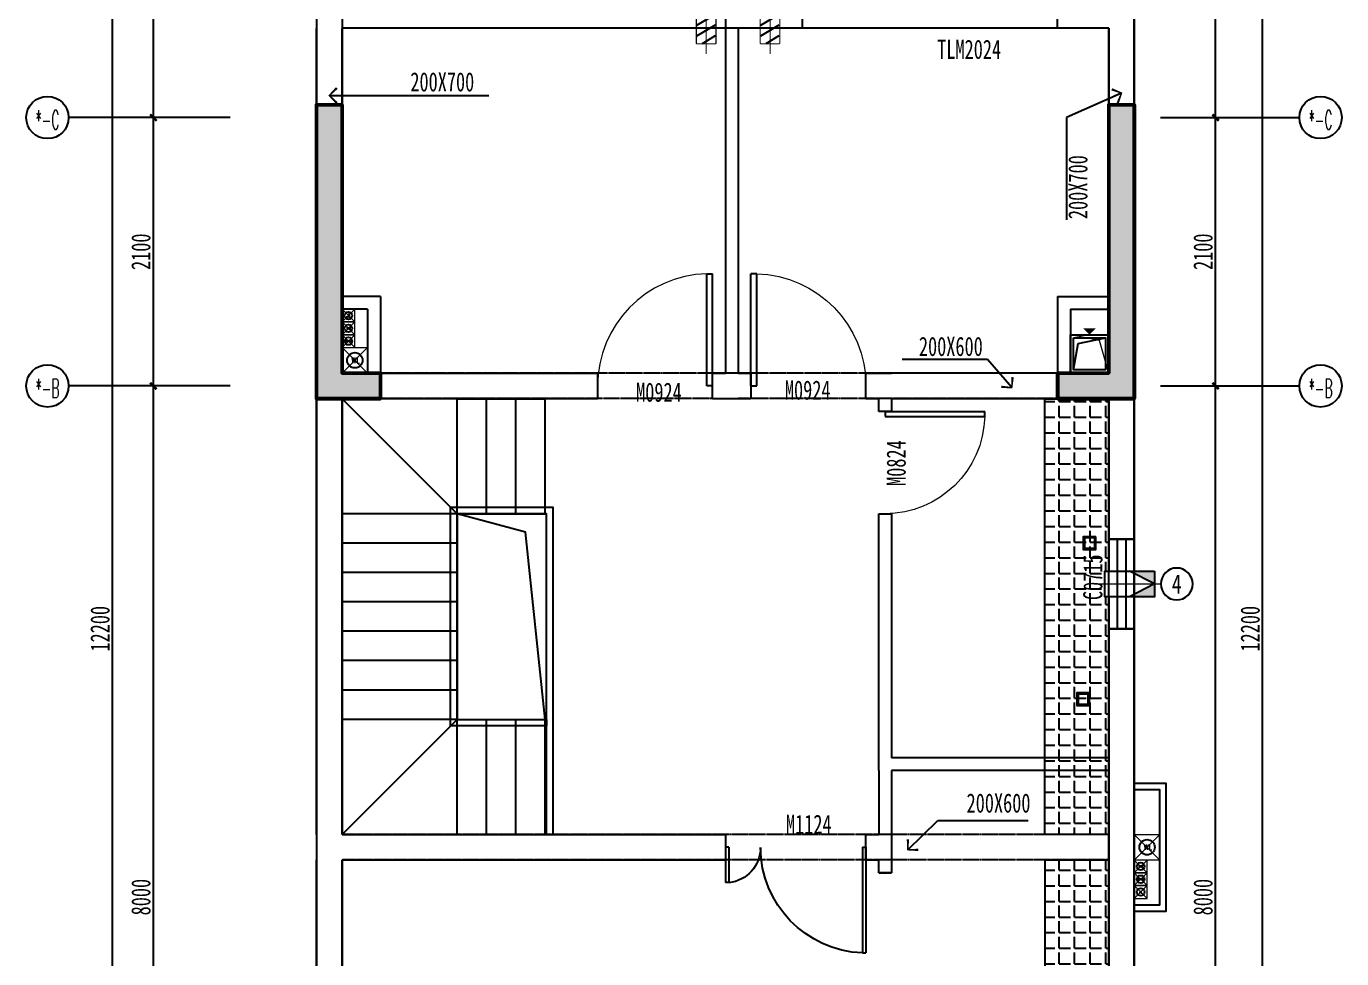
# Model space of a CAD drawing. Extents: x -255202 to 66368, y -6372500 to 603.
# Drawn here: x -130414 to -120119, y -3261172 to -3253877 of the extents above; entities that cross this region are included whole.
import ezdxf
from ezdxf.enums import TextEntityAlignment as Align

# ---------------------------------------------------------------- set-up
doc = ezdxf.new("R2010")
doc.units = 0
doc.header["$LTSCALE"] = 10
doc.header["$MEASUREMENT"] = 0
doc.linetypes.add('CONTINOUS', pattern=[0])
doc.linetypes.add('DASH', pattern=[0.35, 0.25, -0.1])
for name, color, linetype, lineweight in [('4-L四联排墙柱-0.050~屋面sc$0$G1-Hatch_T-WALL', 253, 'Continuous', 13), ('5-L8五联排-墙柱-6.000~-0.050sc$0$G2-Wall', 61, 'Continuous', 50), ('6-L13六联排模板图屋面$0$G2-楼板开洞baojian', 201, 'Continuous', 18), ('改L~2D$0$GPS-辅助', 252, 'Continuous', 18)]:
    doc.layers.add(name, color=color, linetype=linetype, lineweight=lineweight)
for name, color, linetype in [('A-DIM（轴号轴线尺寸）', 3, 'Continuous'), ('A-HACH（图案填充）', 8, 'Continuous'), ('A-WALL-stru（结构墙柱）', 10, 'Continuous'), ('A-建筑墙体', 255, 'Continuous'), ('AXIS_TEXT', 7, 'Continuous'), ('DIM【标注】', 149, 'Continuous'), ('G-BEAM', 4, 'DASH'), ('G-BEAM_CON', 4, 'Continuous'), ('G-WALL', 50, 'Continuous'), ('G-WALL_HATCH', 33, 'Continuous'), ('J-地漏', 67, 'Continuous'), ('W-文字', 67, 'Continuous'), ('改L~2D$0$0-百叶', 2, 'Continuous'), ('改L~2D$0$__0', 7, 'Continuous'), ('改L~2D$0$A-EQU-kitch（厨卫设备洁具）', 56, 'Continuous'), ('改L~2D$0$A-EQU-water(水留洞及注释)', 140, 'Continuous'), ('改L~2D$0$A-HDRL（栏杆构件）', 152, 'Continuous'), ('改L~2D$0$A-LIFT-strs（楼电梯）', 2, 'Continuous'), ('改L~2D$0$A-LINE-sec（面层剖线）', 15, 'Continuous'), ('改L~2D$0$A-WIND（门窗）', 2, 'Continuous'), ('改L~2D$0$CK-卫生间排气穿孔', 53, 'Continuous'), ('改L~2D$0$CK-空调穿孔', 53, 'Continuous'), ('改L~2D$0$CK-穿孔编号', 3, 'Continuous'), ('改L~2D$0$J-结构降板', 250, 'Continuous')]:
    doc.layers.add(name, color=color, linetype=linetype)
doc.layers.add('改L~2D$0$-GPS-辅助', color=252, linetype='Continuous', lineweight=18, plot=False)
doc.styles.add('_TCH_AXIS', font='COMPLEX', dxfattribs={"bigfont": 'GBCBIG'})
doc.styles.add('arch', font='romans.shx', dxfattribs={"width": 0.75})
doc.styles.add('COMPLEX', font='COMPLEX')
doc.styles.add('改L~2D$0$_TCH_DIM', font='SIMPLEX', dxfattribs={"bigfont": 'GBCBIG'})
doc.styles.add('改L~2D$0$L~1D$0$黑体', font='simhei.ttf')
doc.styles.add('样式222', font='', dxfattribs={"width": 0.7})
doc.styles.add('细黑体', font='', dxfattribs={"width": 0.7})
doc.styles.get('样式222').set_extended_font_data('STXihei')
doc.styles.get('细黑体').set_extended_font_data('STXihei')
doc.dimstyles.new('DK-50', dxfattribs={"dimscale": 50, "dimtxt": 3, "dimasz": 1, "dimexe": 0.4, "dimexo": 0.4, "dimgap": 0.4, "dimtad": 1, "dimtoh": 1, "dimdec": 0, "dimrnd": 5, "dimdsep": 46, "dimtxsty": '样式222', "dimblk": 'ARCHTICK', "dimcen": 3, "dimdle": 0.4, "dimclrd": 149, "dimclre": 149, "dimclrt": 149, "dimadec": 0, "dimazin": 0, "dimtfac": 1, "dimtdec": 0, "dimtix": 1, "dimtmove": 2, "dimatfit": 3, "dimldrblk": 'ARCHTICK', "dimfxl": 3, "dimfxlon": 1, "dimtvp": 1, "dimtolj": 1, "dimtzin": 0, "dimarcsym": 0})
doc.dimstyles.new('TC-DIM', dxfattribs={"dimscale": 0, "dimtxt": 2.5, "dimasz": 1.2, "dimexe": 1.2, "dimexo": 0, "dimgap": 0.5, "dimtad": 1, "dimdec": 0, "dimlfac": -1, "dimzin": 9, "dimdsep": 46, "dimtxsty": 'arch', "dimblk1": 'ARCHTICK', "dimblk2": 'ARCHTICK', "dimsah": 1, "dimcen": 2, "dimdle": 1.2, "dimclrd": 67, "dimclre": 67, "dimclrt": 67, "dimadec": 0, "dimazin": 0, "dimtfac": 1, "dimtdec": 0, "dimtmove": 0, "dimatfit": 3, "dimldrblk": 'ARCHTICK', "dimfxl": 8, "dimtolj": 1, "dimtzin": 0, "dimarcsym": 0})
pattern_1 = [(0, (-121842.57, -3256690.26), (0, 122.2375), [88.9, -33.3375]), (90, (-121842.57, -3256690.26), (-122.2375, 7e-15), [88.9, -33.3375])]

# ---------------------------------------------------------------- blocks, each defined once
blk = doc.blocks.new('改L~2D$0$A$C44195413')
at = {"layer": '改L~2D$0$A-EQU-kitch（厨卫设备洁具）'}
blk.add_lwpolyline([(-300, 0), (0, 0), (0, -300), (-300, -300)], close=True, dxfattribs=at)
at = {"layer": '改L~2D$0$A-EQU-kitch（厨卫设备洁具）', "color": 250}
blk.add_lwpolyline([(-150, 0, 0, 100, 0), (-150, 50, 100, 100, 0)], format="xyseb", dxfattribs=at)
at = {"layer": '改L~2D$0$A-EQU-kitch（厨卫设备洁具）', "ltscale": 0.3}
blk.add_lwpolyline([(-275, -25), (-25, -25), (-25, -275), (-275, -275)], close=True, dxfattribs=at)
blk.add_lwpolyline([(-275, -275), (-238, -69.5), (-25, -25)], dxfattribs=at)
blk = doc.blocks.new('改L~2D$0$$DorLib2D$00000001')
for p, q in [((0.45, 0.975), (0.5, 0.975)), ((0.45, 0), (0.45, 0.975)), ((0.5, 0), (0.5, 0.975)), ((0.5, 0), (0.45, 0))]:
    blk.add_line(p, q)
at = {"lineweight": 13}
blk.add_arc((0.475, 0), 0.975, 91.4693, 180, dxfattribs=at)
blk = doc.blocks.new('改L~2D$0$$WINLIB2D$00000001')
at = {"color": 0}
for points in [[(-0.5, 0.5), (-0.5, -0.5)], [(-0.5, 0.5), (0.5, 0.5)], [(0.5, -0.5), (0.5, 0.5)], [(0.5, 0.167), (-0.5, 0.167)], [(0.5, -0.167), (-0.5, -0.167)], [(-0.5, -0.5), (0.5, -0.5)]]:
    blk.add_lwpolyline(points, dxfattribs=at)
blk = doc.blocks.new('改L~2D$0$$DorLib2D$00000225')
at = {"color": 0}
for p, q in [((0.475, -0.0014), (0.475, 0.7521)), ((0.475, 0.7521), (0.5, 0.7521)), ((0.5, -0.0014), (0.5, 0.7521)), ((-0.5, 0), (-0.5, 0.252)), ((-0.475, 0.252), (-0.5, 0.252)), ((-0.475, 0), (-0.475, 0.252)), ((-0.475, 0), (-0.5, 0)), ((0.475, -0.0014), (0.5, -0.0014))]:
    blk.add_line(p, q, dxfattribs=at)
for centre, radius, start, end in [((0.5046, -0.0019), 0.7546, 92.24927, 179.72377), ((-0.5008, 0.0026), 0.2508, 359.78987, 84.09744)]:
    blk.add_arc(centre, radius, start, end, dxfattribs=at)
blk = doc.blocks.new('改L~2D$0$A$C7B844A91')
blk.add_wipeout([(-266.9, 56.4), (-266.9, -56.4), (-46.9, -56.4), (-46.9, 56.4)]).dxf.layer = '改L~2D$0$CK-卫生间排气穿孔'
at = {"layer": '改L~2D$0$CK-卫生间排气穿孔', "linetype": 'ByBlock'}
h = blk.add_hatch(color=256, dxfattribs=at)
h.paths.add_polyline_path([(-156.9, 56.4), (-266.9, 56.4), (-266.9, 0)])
h.paths.add_polyline_path([(-266.9, 0), (-266.9, -56.4), (-156.9, -56.4)])
for q in [(-156.9, 56.4), (-156.9, -56.4)]:
    blk.add_line((-266.9, 0), q, dxfattribs=at)
at = {"layer": '改L~2D$0$CK-卫生间排气穿孔', "const_width": 5}
blk.add_lwpolyline([(-294.1, 0), (0, 0)], dxfattribs=at)
at = {"layer": '改L~2D$0$CK-卫生间排气穿孔'}
blk.add_lwpolyline([(-266.9, 56.4), (-266.9, -56.4), (-46.9, -56.4), (-46.9, 56.4)], close=True, dxfattribs=at)
blk = doc.blocks.new('改L~2D$0$A$C2C63503A')
at = {"layer": '改L~2D$0$CK-卫生间排气穿孔', "linetype": 'ByBlock'}
blk.add_circle((0, 647), 125, dxfattribs=at)
at = {"layer": '改L~2D$0$CK-卫生间排气穿孔', "xscale": 1.773664375054063, "yscale": 1.773664375054063, "zscale": 1.773664375054063, "rotation": 270}
blk.add_blockref('改L~2D$0$A$C7B844A91', (0, 0), dxfattribs=at)
at = {"layer": '改L~2D$0$CK-穿孔编号', "color": 1, "style": '改L~2D$0$L~1D$0$黑体', "width": 0.75}
blk.add_attdef('X', text='', height=150, dxfattribs=at).set_placement((0, 647), align=Align.MIDDLE)
blk = doc.blocks.new('改L~2D$0$A$C1D2C4AAC1')
at = {"layer": '改L~2D$0$CK-空调穿孔'}
blk.add_lwpolyline([(22.3, -11.7), (22.3, 68.3), (242.3, 68.3), (242.3, -11.7)], close=True, dxfattribs=at)
blk.add_wipeout([(22.3, -11.7), (22.3, 68.3), (242.3, 68.3), (242.3, -11.7)]).dxf.layer = '改L~2D$0$CK-空调穿孔'
at = {"layer": '改L~2D$0$CK-空调穿孔', "const_width": 5}
blk.add_lwpolyline([(-4.9, 28.8), (289.2, 28.8)], dxfattribs=at)
blk = doc.blocks.new('改L~2D$0$主卧室孔洞')
at = {"layer": '改L~2D$0$CK-空调穿孔', "xscale": -1, "rotation": 180}
blk.add_blockref('改L~2D$0$A$C1D2C4AAC1', (270.8, -8599.9), dxfattribs=at)
at = {"layer": '改L~2D$0$CK-空调穿孔'}
for p, q in [((341, -8588.2), (293.1, -8668.2)), ((387.6, -8588.2), (339.7, -8668.2)), ((434.2, -8588.2), (386.3, -8668.2)), ((480.8, -8588.2), (432.9, -8668.2)), ((513.1, -8612.2), (479.6, -8668.2))]:
    blk.add_line(p, q, dxfattribs=at)
blk = doc.blocks.new('改L~2D$0$A$C70BD4A89')
at = {"layer": '改L~2D$0$CK-空调穿孔', "color": 3}
blk.add_circle((656, 0), 125, dxfattribs=at)
at = {"layer": '改L~2D$0$CK-穿孔编号', "color": 1, "style": '改L~2D$0$L~1D$0$黑体', "width": 0.75}
blk.add_attdef('X', text='', height=150, dxfattribs=at).set_placement((656, 0), align=Align.MIDDLE)
at = {"layer": '改L~2D$0$CK-空调穿孔', "color": 3, "extrusion": (0, 0, -1), "xscale": 1.80468753947396, "yscale": 1.80468753947396, "zscale": -1.80468753947396}
blk.add_blockref('改L~2D$0$主卧室孔洞', (-1011, 15572), dxfattribs=at)
blk = doc.blocks.new('WSJDIL')
h = blk.add_hatch()
h.set_pattern_fill('ANSI32,_O', color=8, scale=0.5)
h.set_pattern_definition([(45, (0, 0), (-0.132582521, 0.132582521), []), (45, (0.08839, 0), (-0.132582521, 0.132582521), [])])
h.paths.add_polyline_path([(-969.64, 1028.22), (-967.64, 1028.22), (-967.64, 1026.22), (-969.64, 1026.22)])
h.paths.add_polyline_path([(-969.44, 1028.02), (-967.84, 1028.02), (-967.84, 1026.42), (-969.44, 1026.42)], flags=16)
at = {"color": 67}
for points in [[(-969.64, 1028.22), (-967.64, 1028.22), (-967.64, 1026.22), (-969.64, 1026.22)], [(-969.44, 1028.02), (-967.84, 1028.02), (-967.84, 1026.42), (-969.44, 1026.42)]]:
    blk.add_lwpolyline(points, close=True, dxfattribs=at)
blk = doc.blocks.new('_ArchTick')
at = {"color": 0, "linetype": 'ByBlock', "const_width": 0.4}
blk.add_lwpolyline([(-0.5, -0.5), (0.5, 0.5)], dxfattribs=at)
blk = doc.blocks.new('z')
at = {"color": 67}
blk.add_line((0, 0), (-1, 0), dxfattribs=at)
blk.add_lwpolyline([(-0.97, 0.97, 0.299, 0.174, 0), (0, 0, 0.174, 0.299, 0), (-0.97, -0.97, 0.299, 0.299, 0)], format="xyseb", dxfattribs=at)
blk = doc.blocks.new('改L~2D$0$A$C0B5C7788')
at = {"layer": '改L~2D$0$GPS-辅助'}
for p, q in [((-100, 100), (100, -100)), ((100, 100), (-100, -100))]:
    blk.add_line(p, q, dxfattribs=at)
blk.add_lwpolyline([(-100, -100), (100, -100), (100, 100), (-100, 100)], close=True, dxfattribs=at)
blk = doc.blocks.new('_AXISO')
blk.add_circle((0, 0), 0.5)
at = {"layer": 'AXIS_TEXT', "style": 'COMPLEX', "width": 1.041667}
blk.add_attdef('A', text='', height=0.56, dxfattribs=at).set_placement((-0.25, -0.28), (0.25, -0.28), align=Align.FIT)
blk = doc.blocks.new('*D1164')
at = {"layer": 'Defpoints', "color": 0, "transparency": 16777216}
for p in [(-100981, -3184985), (-100183, -3184985), (-100981, -3197185)]:
    blk.add_point(p, dxfattribs=at)
at = {"layer": 'DIM【标注】', "color": 149, "lineweight": -2, "transparency": 16777216}
for p, q in [((-100333, -3184985), (-100163, -3184985)), ((-100183, -3197205), (-100183, -3184965)), ((-100333, -3197185), (-100163, -3197185))]:
    blk.add_line(p, q, dxfattribs=at)
at = {"layer": 'DIM【标注】', "color": 149, "lineweight": -2, "transparency": 16777216, "xscale": 50, "yscale": 50, "zscale": 50}
for p, rotation in [((-100183, -3184985), 90), ((-100183, -3197185), 270)]:
    blk.add_blockref('_ArchTick', p, dxfattribs=dict(at, rotation=rotation))
at = {"layer": 'DIM【标注】', "color": 149, "transparency": 16777216, "insert": (-100279, -3191085), "char_height": 150, "attachment_point": 5, "rotation": 90, "style": '样式222'}
blk.add_mtext('\\A1;12200', dxfattribs=at)
blk = doc.blocks.new('*D1165')
at = {"layer": 'Defpoints', "color": 0, "transparency": 16777216}
for p in [(-100981, -3189185), (-100551, -3189185), (-100981, -3197185)]:
    blk.add_point(p, dxfattribs=at)
at = {"layer": 'DIM【标注】', "color": 149, "lineweight": -2, "transparency": 16777216}
for p, q in [((-100701, -3189185), (-100531, -3189185)), ((-100551, -3197205), (-100551, -3189165)), ((-100701, -3197185), (-100531, -3197185))]:
    blk.add_line(p, q, dxfattribs=at)
at = {"layer": 'DIM【标注】', "color": 149, "lineweight": -2, "transparency": 16777216, "xscale": 50, "yscale": 50, "zscale": 50}
for p, rotation in [((-100551, -3189185), 90), ((-100551, -3197185), 270)]:
    blk.add_blockref('_ArchTick', p, dxfattribs=dict(at, rotation=rotation))
at = {"layer": 'DIM【标注】', "color": 149, "transparency": 16777216, "insert": (-100648, -3193185), "char_height": 150, "attachment_point": 5, "rotation": 90, "style": '样式222'}
blk.add_mtext('\\A1;8000', dxfattribs=at)
blk = doc.blocks.new('*D1166')
at = {"layer": 'Defpoints', "color": 0, "transparency": 16777216}
for p in [(-100981, -3187085), (-100551, -3187085), (-100981, -3189185)]:
    blk.add_point(p, dxfattribs=at)
at = {"layer": 'DIM【标注】', "color": 149, "lineweight": -2, "transparency": 16777216}
for p, q in [((-100551, -3189205), (-100551, -3187065)), ((-100701, -3187085), (-100531, -3187085)), ((-100701, -3189185), (-100531, -3189185))]:
    blk.add_line(p, q, dxfattribs=at)
at = {"layer": 'DIM【标注】', "color": 149, "lineweight": -2, "transparency": 16777216, "xscale": 50, "yscale": 50, "zscale": 50}
for p, rotation in [((-100551, -3187085), 90), ((-100551, -3189185), 270)]:
    blk.add_blockref('_ArchTick', p, dxfattribs=dict(at, rotation=rotation))
at = {"layer": 'DIM【标注】', "color": 149, "transparency": 16777216, "insert": (-100648, -3188135), "char_height": 150, "attachment_point": 5, "rotation": 90, "style": '样式222'}
blk.add_mtext('\\A1;2100', dxfattribs=at)
blk = doc.blocks.new('*D1167')
at = {"layer": 'Defpoints', "color": 0, "transparency": 16777216}
for p in [(-100981, -3184985), (-100551, -3184985), (-100981, -3187085)]:
    blk.add_point(p, dxfattribs=at)
at = {"layer": 'DIM【标注】', "color": 149, "lineweight": -2, "transparency": 16777216}
for p, q in [((-100701, -3184985), (-100531, -3184985)), ((-100551, -3187105), (-100551, -3184965)), ((-100701, -3187085), (-100531, -3187085))]:
    blk.add_line(p, q, dxfattribs=at)
at = {"layer": 'DIM【标注】', "color": 149, "lineweight": -2, "transparency": 16777216, "xscale": 50, "yscale": 50, "zscale": 50}
for p, rotation in [((-100551, -3184985), 90), ((-100551, -3187085), 270)]:
    blk.add_blockref('_ArchTick', p, dxfattribs=dict(at, rotation=rotation))
at = {"layer": 'DIM【标注】', "color": 149, "transparency": 16777216, "insert": (-100648, -3186035), "char_height": 150, "attachment_point": 5, "rotation": 90, "style": '样式222'}
blk.add_mtext('\\A1;2100', dxfattribs=at)
blk = doc.blocks.new('*D1168')
at = {"layer": 'Defpoints', "color": 0, "transparency": 16777216}
for p in [(-109184, -3184985), (-108263, -3184985), (-108263, -3197185)]:
    blk.add_point(p, dxfattribs=at)
at = {"layer": 'DIM【标注】', "color": 149, "lineweight": -2, "transparency": 16777216}
for p, q in [((-109034, -3184985), (-109204, -3184985)), ((-109184, -3197205), (-109184, -3184965)), ((-109034, -3197185), (-109204, -3197185))]:
    blk.add_line(p, q, dxfattribs=at)
at = {"layer": 'DIM【标注】', "color": 149, "lineweight": -2, "transparency": 16777216, "xscale": 50, "yscale": 50, "zscale": 50}
for p, rotation in [((-109184, -3184985), 90), ((-109184, -3197185), 270)]:
    blk.add_blockref('_ArchTick', p, dxfattribs=dict(at, rotation=rotation))
at = {"layer": 'DIM【标注】', "color": 149, "transparency": 16777216, "insert": (-109280, -3191085), "char_height": 150, "attachment_point": 5, "rotation": 90, "style": '样式222'}
blk.add_mtext('\\A1;12200', dxfattribs=at)
blk = doc.blocks.new('*D1169')
at = {"layer": 'Defpoints', "color": 0, "transparency": 16777216}
for p in [(-108863, -3189185), (-108263, -3189185), (-108263, -3197185)]:
    blk.add_point(p, dxfattribs=at)
at = {"layer": 'DIM【标注】', "color": 149, "lineweight": -2, "transparency": 16777216}
for p, q in [((-108713, -3189185), (-108883, -3189185)), ((-108863, -3197205), (-108863, -3189165)), ((-108713, -3197185), (-108883, -3197185))]:
    blk.add_line(p, q, dxfattribs=at)
at = {"layer": 'DIM【标注】', "color": 149, "lineweight": -2, "transparency": 16777216, "xscale": 50, "yscale": 50, "zscale": 50}
for p, rotation in [((-108863, -3189185), 90), ((-108863, -3197185), 270)]:
    blk.add_blockref('_ArchTick', p, dxfattribs=dict(at, rotation=rotation))
at = {"layer": 'DIM【标注】', "color": 149, "transparency": 16777216, "insert": (-108960, -3193185), "char_height": 150, "attachment_point": 5, "rotation": 90, "style": '样式222'}
blk.add_mtext('\\A1;8000', dxfattribs=at)
blk = doc.blocks.new('*D1170')
at = {"layer": 'Defpoints', "color": 0, "transparency": 16777216}
for p in [(-108863, -3187085), (-108263, -3187085), (-108263, -3189185)]:
    blk.add_point(p, dxfattribs=at)
at = {"layer": 'DIM【标注】', "color": 149, "lineweight": -2, "transparency": 16777216}
for p, q in [((-108863, -3189205), (-108863, -3187065)), ((-108713, -3187085), (-108883, -3187085)), ((-108713, -3189185), (-108883, -3189185))]:
    blk.add_line(p, q, dxfattribs=at)
at = {"layer": 'DIM【标注】', "color": 149, "lineweight": -2, "transparency": 16777216, "xscale": 50, "yscale": 50, "zscale": 50}
for p, rotation in [((-108863, -3187085), 90), ((-108863, -3189185), 270)]:
    blk.add_blockref('_ArchTick', p, dxfattribs=dict(at, rotation=rotation))
at = {"layer": 'DIM【标注】', "color": 149, "transparency": 16777216, "insert": (-108960, -3188135), "char_height": 150, "attachment_point": 5, "rotation": 90, "style": '样式222'}
blk.add_mtext('\\A1;2100', dxfattribs=at)
blk = doc.blocks.new('*D1171')
at = {"layer": 'Defpoints', "color": 0, "transparency": 16777216}
for p in [(-108863, -3184985), (-108263, -3184985), (-108263, -3187085)]:
    blk.add_point(p, dxfattribs=at)
at = {"layer": 'DIM【标注】', "color": 149, "lineweight": -2, "transparency": 16777216}
for p, q in [((-108713, -3184985), (-108883, -3184985)), ((-108863, -3187105), (-108863, -3184965)), ((-108713, -3187085), (-108883, -3187085))]:
    blk.add_line(p, q, dxfattribs=at)
at = {"layer": 'DIM【标注】', "color": 149, "lineweight": -2, "transparency": 16777216, "xscale": 50, "yscale": 50, "zscale": 50}
for p, rotation in [((-108863, -3184985), 90), ((-108863, -3187085), 270)]:
    blk.add_blockref('_ArchTick', p, dxfattribs=dict(at, rotation=rotation))
at = {"layer": 'DIM【标注】', "color": 149, "transparency": 16777216, "insert": (-108960, -3186035), "char_height": 150, "attachment_point": 5, "rotation": 90, "style": '样式222'}
blk.add_mtext('\\A1;2100', dxfattribs=at)
blk = doc.blocks.new('fgdgdgd')
at = {"layer": '4-L四联排墙柱-0.050~屋面sc$0$G1-Hatch_T-WALL', "linetype": 'CONTINOUS'}
h = blk.add_hatch(color=256, dxfattribs=at)
h.dxf.hatch_style = 1
h.paths.add_polyline_path([(161853, 67025), (162153, 67025), (162153, 67225), (161853, 67225), (161853, 69325), (161653, 69325), (161653, 67225), (161653, 67225), (161653, 67025)])
at = {"layer": 'G-WALL_HATCH'}
h = blk.add_hatch(color=256, dxfattribs=at)
h.dxf.hatch_style = 1
h.paths.add_polyline_path([(161853, 67025), (162153, 67025), (162153, 67225), (161853, 67225), (161853, 69325), (161653, 69325), (161653, 67225), (161653, 67225), (161653, 67025)])
at = {"layer": '5-L8五联排-墙柱-6.000~-0.050sc$0$G2-Wall'}
for points in [[(161853, 67025), (162153, 67025), (162153, 67225), (161853, 67225), (161853, 69325), (161653, 69325), (161653, 67225), (161653, 67225), (161653, 67025)], [(167453, 67025), (168053, 67025), (168053, 69325), (167853, 69325), (167853, 67225), (167453, 67225)]]:
    blk.add_lwpolyline(points, close=True, dxfattribs=at)
at = {"layer": '6-L13六联排模板图屋面$0$G2-楼板开洞baojian', "elevation": 0}
blk.add_lwpolyline([(167853, 67525), (167553, 67525), (167553, 67225), (167853, 67225)], close=True, dxfattribs=at)
at = {"layer": '6-L13六联排模板图屋面$0$G2-楼板开洞baojian', "color": 5, "elevation": 0}
blk.add_lwpolyline([(167853, 67225), (167781, 67480), (167553, 67525)], dxfattribs=at)
at = {"layer": 'G-BEAM'}
for p, q in [((161653, 69325), (161653, 69925)), ((167853, 69925), (161853, 69925)), ((161853, 69325), (161853, 69925)), ((167853, 69325), (167853, 69925)), ((167453, 67225), (162153, 67225)), ((161653, 63615), (161653, 67025)), ((161853, 63615), (161853, 67025)), ((164753, 67025), (162153, 67025)), ((167453, 67025), (164953, 67025)), ((167853, 59525), (167853, 67025)), ((167853, 63615), (161853, 63615)), ((161853, 59225), (161853, 63415)), ((167853, 63415), (161853, 63415))]:
    blk.add_line(p, q, dxfattribs=at)
blk.add_lwpolyline([(164953, 67225), (164753, 67225)], dxfattribs=at)
at = {"layer": 'G-BEAM_CON', "linetype": 'Continuous'}
for p, q in [((168053, 69325), (168053, 70125)), ((168053, 59525), (168053, 67025)), ((161653, 59725), (161653, 63415))]:
    blk.add_line(p, q, dxfattribs=at)
at = {"layer": 'G-WALL'}
for points in [[(161853, 67025), (162153, 67025), (162153, 67225), (161853, 67225), (161853, 69325), (161653, 69325), (161653, 67225), (161653, 67225), (161653, 67025)], [(167453, 67025), (168053, 67025), (168053, 69325), (167853, 69325), (167853, 67225), (167453, 67225)], [(161653, 67025), (161653, 67025)]]:
    blk.add_lwpolyline(points, close=True, dxfattribs=at)
at = {"layer": 'W-文字', "style": '细黑体', "width": 0.7}
for s, p in [('200X700', (162387, 69429)), ('200X600', (166367, 67359)), ('200X600', (166740, 63786))]:
    blk.add_text(s, height=150, dxfattribs=at).set_placement(p)
blk.add_text('200X700', height=150, rotation=90, dxfattribs=at).set_placement((167686, 68430))
at = {"layer": 'W-文字'}
for points in [[(161753, 69397), (163001, 69397)], [(167953, 69416), (167521, 69225), (167521, 68424)], [(167094, 67111), (166904, 67332), (166237, 67332)], [(166280, 63495), (166515, 63725), (167221, 63725)]]:
    blk.add_leader(points, dimstyle='TC-DIM', override={"dimscale": 50, "dimtad": 0, "dimldrblk": 'z'}, dxfattribs=at)
blk = doc.blocks.new('bz2')
at = {"layer": 'DIM【标注】'}
for p, q in [((-108262.8, -3187084.5), (-109526.4, -3187084.5)), ((-100980.6, -3187084.5), (-99894.7, -3187084.5)), ((-108262.8, -3189184.5), (-109526.4, -3189184.5)), ((-100980.6, -3189184.5), (-99894.7, -3189184.5))]:
    blk.add_line(p, q, dxfattribs=at)
ref = blk.add_blockref('_AXISO', (-109692, -3187084.5), dxfattribs=dict(at, xscale=331.2, yscale=331.2, zscale=331.2))
ref.add_attrib('A', '*-C', dxfattribs={"layer": 'A-DIM（轴号轴线尺寸）', "height": 150, "style": '_TCH_AXIS', "width": 0.46017}).set_placement((-109785.7, -3187178.2), (-109598.4, -3187178.2), align=Align.FIT)
ref = blk.add_blockref('_AXISO', (-99729.1, -3187084.5), dxfattribs=dict(at, xscale=331.2, yscale=331.2, zscale=331.2))
ref.add_attrib('A', '*-C', dxfattribs={"layer": 'A-DIM（轴号轴线尺寸）', "height": 150, "style": '_TCH_AXIS', "width": 0.46017}).set_placement((-99822.7, -3187178.2), (-99635.4, -3187178.2), align=Align.FIT)
ref = blk.add_blockref('_AXISO', (-109692, -3189184.5), dxfattribs=dict(at, xscale=331.2, yscale=331.2, zscale=331.2))
ref.add_attrib('A', '*-B', dxfattribs={"layer": 'A-DIM（轴号轴线尺寸）', "height": 150, "style": '_TCH_AXIS', "width": 0.444571}).set_placement((-109785.7, -3189278.2), (-109598.4, -3189278.2), align=Align.FIT)
ref = blk.add_blockref('_AXISO', (-99729.1, -3189184.5), dxfattribs=dict(at, xscale=331.2, yscale=331.2, zscale=331.2))
ref.add_attrib('A', '*-B', dxfattribs={"layer": 'A-DIM（轴号轴线尺寸）', "height": 150, "style": '_TCH_AXIS', "width": 0.444571}).set_placement((-99822.7, -3189278.2), (-99635.4, -3189278.2), align=Align.FIT)
for p1, p2, distance, picture, middle in [((-108262.8, -3197184.5), (-108262.8, -3184984.5), 920.9, '*D1168', (-109280.5, -3191084.5)), ((-108262.8, -3187084.5), (-108262.8, -3184984.5), 600.5, '*D1171', (-108960.2, -3186034.5)), ((-100980.6, -3197184.5), (-100980.6, -3184984.5), -798.1, '*D1164', (-100279.4, -3191084.5)), ((-100980.6, -3187084.5), (-100980.6, -3184984.5), -429.4, '*D1167', (-100648.1, -3186034.5)), ((-108262.8, -3189184.5), (-108262.8, -3187084.5), 600.5, '*D1170', (-108960.2, -3188134.5)), ((-100980.6, -3189184.5), (-100980.6, -3187084.5), -429.4, '*D1166', (-100648.1, -3188134.5)), ((-108262.8, -3197184.5), (-108262.8, -3189184.5), 600.5, '*D1169', (-108960.2, -3193184.5)), ((-100980.6, -3197184.5), (-100980.6, -3189184.5), -429.4, '*D1165', (-100648.1, -3193184.5))]:
    dim = blk.add_aligned_dim(p1=p1, p2=p2, distance=distance, dimstyle='DK-50', dxfattribs=at)
    dim.commit()
    dim.dimension.update_dxf_attribs({"geometry": picture, "text_midpoint": middle})

msp = doc.modelspace()

# ---------------------------------------------------------------- hatches: boundary and pattern name
at = {"layer": '4-L四联排墙柱-0.050~屋面sc$0$G1-Hatch_T-WALL', "linetype": 'CONTINOUS'}
h = msp.add_hatch(color=256, dxfattribs=at)
h.dxf.hatch_style = 1
h.paths.add_polyline_path([(-127942.6, -3256790.3), (-127642.6, -3256790.3), (-127642.6, -3256590.3), (-127942.6, -3256590.3), (-127942.6, -3254490.3), (-128142.6, -3254490.3), (-128142.6, -3256590.3), (-128142.6, -3256590.3), (-128142.6, -3256790.3)])
at = {"layer": 'A-HACH（图案填充）'}
for points in [[(-128142.6, -3256590.3), (-128142.6, -3256590.3), (-128142.6, -3256790.3), (-127642.6, -3256790.3), (-127642.6, -3256590.3), (-127942.6, -3256590.3), (-127942.6, -3254490.3), (-128142.6, -3254490.3)], [(-121742.6, -3254490.3), (-121942.6, -3254490.3), (-121942.6, -3256590.3), (-122342.6, -3256590.3), (-122342.6, -3256790.3), (-121742.6, -3256790.3)]]:
    msp.add_hatch(color=256, dxfattribs=at).paths.add_polyline_path(points)
at = {"layer": 'G-WALL_HATCH'}
h = msp.add_hatch(color=256, dxfattribs=at)
h.dxf.hatch_style = 1
h.paths.add_polyline_path([(-127942.6, -3256790.3), (-127642.6, -3256790.3), (-127642.6, -3256590.3), (-127942.6, -3256590.3), (-127942.6, -3254490.3), (-128142.6, -3254490.3), (-128142.6, -3256590.3), (-128142.6, -3256590.3), (-128142.6, -3256790.3)])
at = {"layer": '改L~2D$0$J-结构降板'}
h = msp.add_hatch(dxfattribs=at)
h.set_pattern_fill('ANGLE', color=256, scale=35, style=0)
h.set_pattern_definition(pattern_1)
h.paths.add_polyline_path([(-121942.6, -3260200.3), (-122442.6, -3260200.3), (-122442.6, -3256790.3), (-121942.6, -3256790.3)])
h = msp.add_hatch(dxfattribs=at)
h.set_pattern_fill('ANGLE', color=256, scale=35, style=0)
h.set_pattern_definition(pattern_1)
h.paths.add_polyline_path([(-121942.6, -3260400.3), (-122442.6, -3260400.3), (-122442.6, -3264590.3), (-121942.6, -3264590.3)])

# ---------------------------------------------------------------- linework, layer by layer
at = {"layer": '5-L8五联排-墙柱-6.000~-0.050sc$0$G2-Wall'}
for points in [[(-127942.6, -3256790.3), (-127642.6, -3256790.3), (-127642.6, -3256590.3), (-127942.6, -3256590.3), (-127942.6, -3254490.3), (-128142.6, -3254490.3), (-128142.6, -3256590.3), (-128142.6, -3256590.3), (-128142.6, -3256790.3)], [(-122342.6, -3256790.3), (-121742.6, -3256790.3), (-121742.6, -3254490.3), (-121942.6, -3254490.3), (-121942.6, -3256590.3), (-122342.6, -3256590.3)]]:
    msp.add_lwpolyline(points, close=True, dxfattribs=at)
at = {"layer": '6-L13六联排模板图屋面$0$G2-楼板开洞baojian', "elevation": 0}
msp.add_lwpolyline([(-121942.5, -3256290.3), (-122242.5, -3256290.3), (-122242.5, -3256590.3), (-121942.5, -3256590.3)], close=True, dxfattribs=at)
at = {"layer": '6-L13六联排模板图屋面$0$G2-楼板开洞baojian', "color": 5, "elevation": 0}
msp.add_lwpolyline([(-121942.5, -3256590.3), (-122013.9, -3256334.7), (-122242.5, -3256290.3)], dxfattribs=at)
at = {"layer": 'A-WALL-stru（结构墙柱）'}
for p, q in [((-127942.6, -3254490.3), (-128142.6, -3254490.3)), ((-128142.6, -3254490.3), (-128142.6, -3256590.3)), ((-127942.6, -3256590.3), (-127942.6, -3254490.3)), ((-121742.6, -3254490.3), (-121942.6, -3254490.3)), ((-121942.6, -3254490.3), (-121942.6, -3256590.3)), ((-121742.6, -3256790.3), (-121742.6, -3254490.3)), ((-128142.6, -3256590.3), (-128142.6, -3256590.3)), ((-128142.6, -3256590.3), (-128142.6, -3256790.3)), ((-127642.6, -3256590.3), (-127942.6, -3256590.3)), ((-127642.6, -3256790.3), (-127642.6, -3256590.3)), ((-121942.6, -3256590.3), (-122342.6, -3256590.3)), ((-122342.6, -3256590.3), (-122342.6, -3256790.3)), ((-128142.6, -3256790.3), (-127642.6, -3256790.3)), ((-122342.6, -3256790.3), (-121742.6, -3256790.3))]:
    msp.add_line(p, q, dxfattribs=at)
at = {"layer": 'A-建筑墙体'}
for p, q in [((-128142.6, -3253090.3), (-128142.6, -3256040.3)), ((-127942.6, -3253290.3), (-127942.6, -3255990.3)), ((-124342.6, -3253690.3), (-124342.6, -3253890.3)), ((-122342.6, -3253890.3), (-122342.6, -3253690.3)), ((-121742.6, -3253790.3), (-121742.6, -3256090.3)), ((-124842.6, -3253890.3), (-124842.6, -3256590.3)), ((-121942.6, -3253890.3), (-122342.6, -3253890.3)), ((-121942.6, -3253890.3), (-121942.6, -3255990.3)), ((-128142.6, -3256040.3), (-128142.6, -3256690.3)), ((-127942.6, -3256090.3), (-127942.6, -3256590.3)), ((-121942.6, -3256090.3), (-121942.6, -3256590.3)), ((-121742.6, -3256090.3), (-121742.6, -3256690.3)), ((-127742.6, -3256590.3), (-127942.6, -3256590.3)), ((-127642.6, -3256590.3), (-125942.6, -3256590.3)), ((-125942.6, -3256590.3), (-125942.6, -3256790.3)), ((-125042.6, -3256790.3), (-125042.6, -3256590.3)), ((-125042.6, -3256590.3), (-124942.6, -3256590.3)), ((-124842.6, -3256590.3), (-124742.6, -3256590.3)), ((-124742.6, -3256590.3), (-124742.6, -3256790.3)), ((-123842.6, -3256790.3), (-123842.6, -3256590.3)), ((-123842.6, -3256590.3), (-123642.6, -3256590.3)), ((-122342.6, -3256590.3), (-123642.6, -3256590.3)), ((-121942.6, -3256590.3), (-122242.6, -3256590.3)), ((-128142.6, -3256690.3), (-128142.6, -3260290.3)), ((-121742.6, -3256690.3), (-121742.6, -3257890.3)), ((-127942.6, -3256790.3), (-127942.6, -3260200.3)), ((-127692.6, -3256790.3), (-127942.6, -3256790.3)), ((-125942.6, -3256790.3), (-127692.6, -3256790.3)), ((-124842.6, -3256790.3), (-125042.6, -3256790.3)), ((-124742.6, -3256790.3), (-124842.6, -3256790.3)), ((-123742.6, -3256790.3), (-123842.6, -3256790.3)), ((-123742.6, -3256890.3), (-123742.6, -3256790.3)), ((-123642.6, -3256790.3), (-123642.6, -3256890.3)), ((-122342.6, -3256790.3), (-123642.6, -3256790.3)), ((-121942.6, -3256790.3), (-122342.6, -3256790.3)), ((-121942.6, -3257890.3), (-121942.6, -3256790.3)), ((-123642.6, -3256890.3), (-123742.6, -3256890.3)), ((-123742.6, -3259700.3), (-123742.6, -3257690.3)), ((-123742.6, -3257690.3), (-123642.6, -3257690.3)), ((-123642.6, -3257690.3), (-123642.6, -3259600.3)), ((-121742.6, -3257890.3), (-121942.6, -3257890.3)), ((-121942.6, -3259600.3), (-121942.6, -3258590.3)), ((-121942.6, -3258590.3), (-121742.6, -3258590.3)), ((-121742.6, -3258590.3), (-121742.6, -3259700.3)), ((-121942.6, -3259600.3), (-123642.6, -3259600.3)), ((-123742.6, -3259700.3), (-123742.6, -3260200.3)), ((-121942.6, -3259700.3), (-123642.6, -3259700.3)), ((-123642.6, -3259700.3), (-123642.6, -3260300.3)), ((-121942.6, -3259700.3), (-121942.6, -3261400.3)), ((-121742.6, -3259700.3), (-121742.6, -3261500.3)), ((-127942.6, -3260200.3), (-124942.6, -3260200.3)), ((-124942.6, -3260200.3), (-124942.6, -3260400.3)), ((-123842.6, -3260400.3), (-123842.6, -3260200.3)), ((-123842.6, -3260200.3), (-123742.6, -3260200.3)), ((-128142.6, -3260290.3), (-128142.6, -3264690.3)), ((-123642.6, -3260300.3), (-123642.6, -3260500.3)), ((-127942.6, -3260400.3), (-127942.6, -3264590.3)), ((-124942.6, -3260400.3), (-127942.6, -3260400.3)), ((-123742.6, -3260400.3), (-123842.6, -3260400.3)), ((-123742.6, -3260500.3), (-123742.6, -3260400.3)), ((-123642.6, -3260500.3), (-123742.6, -3260500.3))]:
    msp.add_line(p, q, dxfattribs=at)
at = {"layer": 'A-建筑墙体', "linetype": 'Continuous'}
for p, q in [((-127642.6, -3255990.3), (-127942.6, -3255990.3)), ((-127642.6, -3255990.3), (-127642.6, -3256590.3)), ((-122342.6, -3255990.3), (-121942.6, -3255990.3)), ((-122342.6, -3255990.3), (-122342.6, -3256590.3)), ((-127742.6, -3256090.3), (-127942.6, -3256090.3)), ((-127742.6, -3256090.3), (-127742.6, -3256590.3)), ((-122242.6, -3256090.3), (-121942.6, -3256090.3)), ((-122242.6, -3256090.3), (-122242.6, -3256590.3))]:
    msp.add_line(p, q, dxfattribs=at)
at = {"layer": 'G-BEAM'}
for p, q in [((-128142.6, -3254490.3), (-128142.6, -3253890.3)), ((-127942.6, -3254490.3), (-127942.6, -3253890.3)), ((-121942.6, -3254490.3), (-121942.6, -3253890.3)), ((-128142.6, -3260200.3), (-128142.6, -3256790.3)), ((-127942.6, -3260200.3), (-127942.6, -3256790.3)), ((-127942.6, -3264590.3), (-127942.6, -3260400.3))]:
    msp.add_line(p, q, dxfattribs=at)
msp.add_lwpolyline([(-124842.6, -3256590.3), (-125042.6, -3256590.3)], dxfattribs=at)
at = {"layer": 'G-BEAM_CON', "linetype": 'Continuous'}
for p, q in [((-121742.6, -3254490.3), (-121742.6, -3253690.3)), ((-128142.6, -3264090.3), (-128142.6, -3260400.3))]:
    msp.add_line(p, q, dxfattribs=at)
at = {"layer": 'G-WALL'}
for points in [[(-127942.6, -3256790.3), (-127642.6, -3256790.3), (-127642.6, -3256590.3), (-127942.6, -3256590.3), (-127942.6, -3254490.3), (-128142.6, -3254490.3), (-128142.6, -3256590.3), (-128142.6, -3256590.3), (-128142.6, -3256790.3)], [(-122342.6, -3256790.3), (-121742.6, -3256790.3), (-121742.6, -3254490.3), (-121942.6, -3254490.3), (-121942.6, -3256590.3), (-122342.6, -3256590.3)]]:
    msp.add_lwpolyline(points, close=True, dxfattribs=at)
at = {"layer": '改L~2D$0$0-百叶'}
for points in [[(-121742.6, -3260800.3), (-121492.6, -3260800.3), (-121492.6, -3259800.3), (-121742.6, -3259800.3)], [(-121742.6, -3260750.3), (-121542.6, -3260750.3), (-121542.6, -3259850.3), (-121742.6, -3259850.3)]]:
    msp.add_lwpolyline(points, dxfattribs=at)
at = {"layer": '改L~2D$0$A-EQU-water(水留洞及注释)', "linetype": 'Continuous'}
for centre, radius in [((-127892.5, -3256140.2), 30), ((-127892.5, -3256240.3), 30), ((-127892.5, -3256340.3), 30), ((-127842.5, -3256490.3), 60), ((-121642.5, -3260300.3), 60), ((-121692.4, -3260450.3), 30), ((-121692.4, -3260550.3), 30), ((-121692.4, -3260650.3), 30)]:
    msp.add_circle(centre, radius, dxfattribs=at)
at = {"layer": '改L~2D$0$A-HDRL（栏杆构件）'}
msp.add_lwpolyline([(-126342.4, -3260200.3), (-126342.4, -3257690.3), (-127042.6, -3257690.3), (-127042.6, -3259300.3), (-126342.4, -3259300.3), (-126342.4, -3259350.3), (-127092.6, -3259350.3), (-127092.6, -3257640.3), (-126292.6, -3257640.3), (-126292.6, -3260200.3)], dxfattribs=at)
at = {"layer": '改L~2D$0$A-LIFT-strs（楼电梯）'}
for p, q in [((-127042.6, -3257690.3), (-127942.6, -3256790.3)), ((-127042.6, -3256790.3), (-126352.6, -3256790.3)), ((-127042.6, -3257690.3), (-127042.6, -3256790.3)), ((-126812.6, -3257690.3), (-126812.6, -3256790.3)), ((-126582.6, -3257690.3), (-126582.6, -3256790.3)), ((-126352.6, -3257690.3), (-126352.6, -3256790.3)), ((-127942.6, -3259300.3), (-127942.6, -3257690.3)), ((-127042.6, -3257690.3), (-127942.6, -3257690.3)), ((-127042.6, -3259300.3), (-127042.6, -3257690.3)), ((-127042.6, -3257690.3), (-126352.6, -3257690.3)), ((-127942.6, -3257760.3), (-127942.6, -3257736.3)), ((-127042.6, -3257736.3), (-127042.6, -3257760.3)), ((-127042.6, -3257920.3), (-127942.6, -3257920.3)), ((-127042.6, -3258150.3), (-127942.6, -3258150.3)), ((-127042.6, -3258380.3), (-127942.6, -3258380.3)), ((-127042.6, -3258610.3), (-127942.6, -3258610.3)), ((-127042.6, -3258840.3), (-127942.6, -3258840.3)), ((-127042.6, -3259070.3), (-127942.6, -3259070.3)), ((-127042.6, -3259300.3), (-127942.6, -3260200.3)), ((-127042.6, -3259300.3), (-127942.6, -3259300.3)), ((-127042.6, -3259300.3), (-126352.6, -3259300.3)), ((-127042.6, -3260200.3), (-127042.6, -3259300.3)), ((-126812.6, -3260200.3), (-126812.6, -3259300.3)), ((-126582.6, -3260200.3), (-126582.6, -3259300.3)), ((-126352.6, -3260200.3), (-126352.6, -3259300.3)), ((-127042.6, -3260200.3), (-126352.6, -3260200.3))]:
    msp.add_line(p, q, dxfattribs=at)
at = {"layer": '改L~2D$0$A-LINE-sec（面层剖线）', "linetype": 'Continuous'}
msp.add_lwpolyline([(-126352.6, -3259300.3), (-126506.6, -3257836), (-127042.6, -3257690.3)], dxfattribs=at)
at = {"layer": '改L~2D$0$A-WIND（门窗）', "linetype": 'DASH'}
msp.add_line((-123742.6, -3260500.3), (-123642.6, -3260500.3), dxfattribs=at)
at = {"layer": '改L~2D$0$J-结构降板'}
for points in [[(-121942.6, -3260200.3), (-122442.6, -3260200.3), (-122442.6, -3256790.3), (-121942.6, -3256790.3)], [(-121942.6, -3260400.3), (-122442.6, -3260400.3), (-122442.6, -3264590.3), (-121942.6, -3264590.3)]]:
    msp.add_lwpolyline(points, close=True, dxfattribs=at)

# ---------------------------------------------------------------- block references
at = {"layer": 'J-地漏', "xscale": -50.00000000000006, "yscale": 50.00000000000006, "zscale": 50.00000000000006}
for p in [(-170524.4, -3309281.3), (-170574.4, -3310502.6)]:
    msp.add_blockref('WSJDIL', p, dxfattribs=at)
at = {"layer": '改L~2D$0$-GPS-辅助', "xscale": 0.5, "yscale": 0.5, "zscale": 0.5, "rotation": 0.002501647178355694}
for p in [(-127892.5, -3256140.2), (-127892.5, -3256240.3), (-127892.5, -3256340.3), (-121692.4, -3260450.3), (-121692.4, -3260550.3), (-121692.4, -3260650.3)]:
    msp.add_blockref('改L~2D$0$A$C0B5C7788', p, dxfattribs=at)
at = {"layer": '改L~2D$0$-GPS-辅助', "xscale": -1}
for p in [(-127842.5, -3256490.3), (-121642.5, -3260300.3)]:
    msp.add_blockref('改L~2D$0$A$C0B5C7788', p, dxfattribs=at)
at = {"layer": '改L~2D$0$__0'}
msp.add_blockref('改L~2D$0$A$C44195413', (-121942.6, -3256290.3), dxfattribs=at)
at = {"layer": '改L~2D$0$A-WIND（门窗）', "zscale": 200}
for name, p, xscale, yscale in [('改L~2D$0$$DorLib2D$00000001', (-125492.6, -3256690.3), 900, 900), ('改L~2D$0$$DorLib2D$00000001', (-124292.6, -3256690.3), -900, 900), ('改L~2D$0$$DorLib2D$00000225', (-124392.6, -3260300.3), 1100, -1100)]:
    msp.add_blockref(name, p, dxfattribs=dict(at, xscale=xscale, yscale=yscale))
at = {"layer": '改L~2D$0$A-WIND（门窗）', "xscale": 800, "yscale": -800, "zscale": 100, "rotation": 90.00000000000001}
msp.add_blockref('改L~2D$0$$DorLib2D$00000001', (-123692.6, -3257290.3), dxfattribs=at)
at = {"layer": '改L~2D$0$CK-卫生间排气穿孔'}
ref = msp.add_blockref('改L~2D$0$A$C70BD4A89', (-125092.6, -3254094.9), dxfattribs=dict(at, rotation=90.00000000000001))
ref.add_attrib('X', '3', dxfattribs={"layer": '改L~2D$0$CK-穿孔编号', "color": 1, "height": 150, "style": '改L~2D$0$L~1D$0$黑体', "width": 0.75}).set_placement((-125092.6, -3253439.2), align=Align.MIDDLE)
ref = msp.add_blockref('改L~2D$0$A$C70BD4A89', (-124592.6, -3254094.9), dxfattribs=dict(at, rotation=90.00000000000001))
ref.add_attrib('X', '3', dxfattribs={"layer": '改L~2D$0$CK-穿孔编号', "color": 1, "height": 150, "style": '改L~2D$0$L~1D$0$黑体', "width": 0.75}).set_placement((-124592.6, -3253439.2), align=Align.MIDDLE)

# ---------------------------------------------------------------- texts
at = {"layer": 'Defpoints', "style": '改L~2D$0$_TCH_DIM', "width": 0.705882}
for s, height, p in [('JL', 34, (-127908.5, -3256157.3)), ('RML', 17, (-127908.8, -3256248.8)), ('RMHL', 17, (-127915.1, -3256348.8)), ('WL', 42.5, (-127868.2, -3256511.5)), ('WL', 42.5, (-121668.3, -3260321.5)), ('RML', 17, (-121708.7, -3260458.8)), ('RMHL', 17, (-121715, -3260558.8)), ('JL', 17, (-121700.4, -3260658.8))]:
    msp.add_text(s, height=height, rotation=0.0025, dxfattribs=at).set_placement(p)
at = {"layer": 'W-文字', "style": '细黑体', "width": 0.7}
for s, p in [('TLM2024', (-123284.9, -3254131.4)), ('M0924', (-125641.2, -3256814.4)), ('M0924', (-124476.9, -3256797.8)), ('M1124', (-124468.5, -3260195.3))]:
    msp.add_text(s, height=150, dxfattribs=at).set_placement(p)
msp.add_text('M0824', height=150, rotation=90, dxfattribs=at).set_placement((-123531.5, -3257472.8))

# ---------------------------------------------------------------- leaders
at = {"layer": 'W-文字'}
for points in [[(-128042.6, -3254418.1), (-126793.9, -3254418.1)], [(-121842.6, -3254399.5), (-122274.3, -3254590.3), (-122274.3, -3255391.4)]]:
    msp.add_leader(points, dimstyle='TC-DIM', override={"dimscale": 50, "dimtad": 0, "dimldrblk": 'z'}, dxfattribs=at)

# ---------------------------------------------------------------- next in the draw order: linework, layer by layer
at = {"layer": 'A-建筑墙体'}
for p, q in [((-124942.6, -3253790.3), (-124942.6, -3256590.3)), ((-124342.6, -3253890.3), (-124842.6, -3253890.3))]:
    msp.add_line(p, q, dxfattribs=at)
at = {"layer": 'G-BEAM'}
msp.add_line((-121942.6, -3253890.3), (-127942.6, -3253890.3), dxfattribs=at)

# ---------------------------------------------------------------- next in the draw order: block references
at = {"layer": '改L~2D$0$CK-卫生间排气穿孔'}
ref = msp.add_blockref('改L~2D$0$A$C2C63503A', (-122057.5, -3258240.3), dxfattribs=dict(at, xscale=-1, rotation=270))
ref.add_attrib('X', '4', dxfattribs={"layer": '改L~2D$0$CK-穿孔编号', "color": 1, "height": 150, "style": '改L~2D$0$L~1D$0$黑体', "width": 0.75}).set_placement((-121410.9, -3258240.3), align=Align.MIDDLE)

# ---------------------------------------------------------------- next in the draw order: linework, layer by layer
at = {"layer": 'G-BEAM'}
msp.add_line((-121942.6, -3264290.3), (-121942.6, -3256790.3), dxfattribs=at)
at = {"layer": 'G-BEAM_CON', "linetype": 'Continuous'}
msp.add_line((-121742.6, -3264290.3), (-121742.6, -3256790.3), dxfattribs=at)

# ---------------------------------------------------------------- next in the draw order: block references
at = {"layer": 'DIM【标注】'}
msp.add_blockref('bz2', (-20556, -67505.7), dxfattribs=at)
at = {"layer": 'G-BEAM_CON', "linetype": 'CONTINOUS'}
msp.add_blockref('fgdgdgd', (-289795.1, -3323815.1), dxfattribs=at)
at = {"layer": '改L~2D$0$A-WIND（门窗）', "xscale": 700, "yscale": -200, "zscale": 200, "rotation": 90.00000000000001}
msp.add_blockref('改L~2D$0$$WINLIB2D$00000001', (-121842.6, -3258240.3), dxfattribs=at)

# ---------------------------------------------------------------- next in the draw order: texts
at = {"layer": 'W-文字', "style": '细黑体', "width": 0.7}
msp.add_text('C0715', height=150, rotation=90, dxfattribs=at).set_placement((-121992.2, -3258366.3))

doc.saveas('drawing.dxf')
